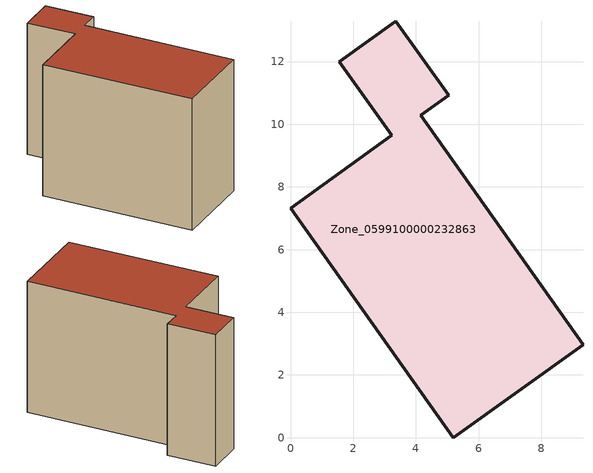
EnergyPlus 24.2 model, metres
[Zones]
Zone_0599100000232863
 floor ground (C_G): 3.23,9.64 1.55,11.99 3.35,13.28 5.04,10.92 4.15,10.29 9.33,2.96 5.18,0 0,7.33 z0
 wall outside (C_F): 5.04,10.92 3.35,13.28 1.55,11.99 3.23,9.64 0,7.33 5.18,0 9.33,2.96 4.15,10.29 5.04,10.92 z0:7.97
 roof outside (C_R): 5.18,0 9.33,2.96 4.15,10.29 5.04,10.92 3.35,13.28 1.55,11.99 3.23,9.64 0,7.33 z7.97
[BUILDING]
Pand.0599100000232863: North Axis=0; Terrain=City; Loads Convergence Tolerance Value=0.04; Temperature Convergence Tolerance Value=0.4; Solar Distribution=FullExterior; Maximum Number of Warmup Days=25; Minimum Number of Warmup Days=1
[Site:Location]
Rotterdam.The.Hague.AP_ZH_NLD Design_Conditions: Latitude=51.96; Longitude=4.45; Time Zone=1; Elevation=-4.5
[SITE:GROUNDTEMPERATURE:BUILDINGSURFACE]
18, 18, 18, 18, 18, 18, 18, 18, 18, 18, 18, 18
[MATERIAL] Thermal Absorptance=0.9; Solar Absorptance=0.7; Visible Absorptance=0.7
Name | Roughness | Thickness | Conductivity | Density | Specific Heat
G.TI.1975-1991 | MediumSmooth | 0.15 | 0.288461 | 540 | 1210
F.TI.1975-1991 | Rough | 0.3 | 0.230769 | 1920 | 840
R.TI.1975-1991 | MediumRough | 0.2 | 0.153846 | 1500 | 1000
[CONSTRUCTION]
C_G: G.TI.1975-1991
C_F: F.TI.1975-1991
C_R: R.TI.1975-1991
[ZONE]
Zone_0599100000232863: Type=1; Multiplier=1; Ceiling Height=Autocalculate; Volume=Autocalculate; Floor Area=autocalculate; Part of Total Floor Area=Yes
[ZONEINFILTRATION:DESIGNFLOWRATE]
Infil_Zone_0599100000232863: Zone or ZoneList or Space or SpaceList=Zone_0599100000232863; Schedule=AlwaysOn; Design Flow Rate Calculation Method=Flow/Area; Flow Rate per Floor Area=0.003; Constant Term Coefficient=1; Temperature Term Coefficient=0; Velocity Term Coefficient=0; Velocity Squared Term Coefficient=0
[HVACTEMPLATE:ZONE:IDEALLOADSAIRSYSTEM]
Zone_0599100000232863: Maximum Heating Supply Air Temperature=50; Minimum Cooling Supply Air Temperature=13; Maximum Heating Supply Air Humidity Ratio=0.0156; Minimum Cooling Supply Air Humidity Ratio=0.0077; Heating Limit=NoLimit; Cooling Limit=NoLimit; Dehumidification Control Type=ConstantSensibleHeatRatio; Cooling Sensible Heat Ratio=0.7; Dehumidification Setpoint=60; Humidification Control Type=None; Humidification Setpoint=30; Outdoor Air Method=None; Outdoor Air Flow Rate per Person=0.00944; Outdoor Air Flow Rate per Zone Floor Area=0; Outdoor Air Flow Rate per Zone=0; Demand Controlled Ventilation Type=None; Outdoor Air Economizer Type=NoEconomizer; Heat Recovery Type=None; Sensible Heat Recovery Effectiveness=0.7; Latent Heat Recovery Effectiveness=0.65
[ZONECONTROL:THERMOSTAT]
ThermostatControl_Zone_0599100000232863: Zone or ZoneList=Zone_0599100000232863; Control Type Schedule=DualSetpointControlType; Control 1=Thermostat_Zone_0599100000232863; Temperature Difference Between Cutout And Setpoint=0
[THERMOSTATSETPOINT:DUALSETPOINT]
Thermostat_Zone_0599100000232863: Heating Setpoint Temperature Schedule=HeatingSetpoint_Zone_0599100000232863; Cooling Setpoint Temperature Schedule=CoolingSetpoint_Zone_0599100000232863
[SCHEDULE:COMPACT]
HeatingSetpoint_Zone_0599100000232863: Through: 12/31, For: AllDays, Until: 24:00, 21
CoolingSetpoint_Zone_0599100000232863: Through: 12/31, For: AllDays, Until: 24:00, 24
DualSetpointControlType: Through: 12/31, For: AllDays, Until: 24:00, 4
AlwaysOn: Through: 12/31, For: AllDays, Until: 24:00, 1
